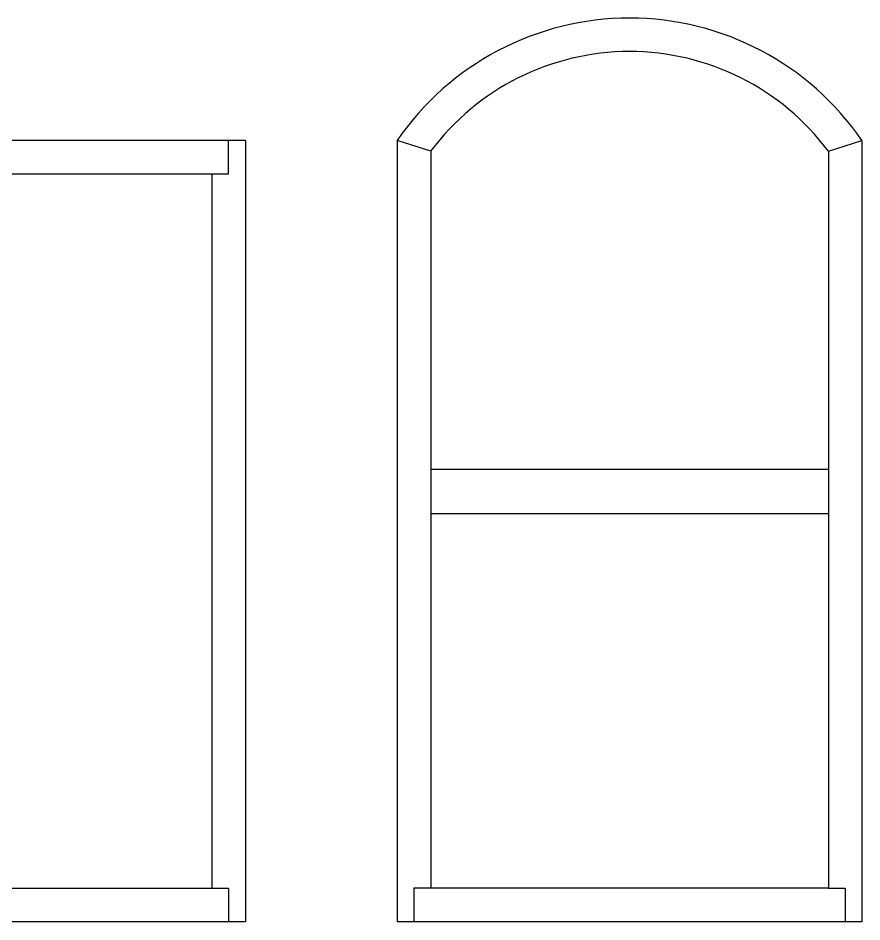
# Model space of a CAD drawing. Extents: x -23 to 190, y -172 to 85.
# Drawn here: x 45.28 to 91.22, y -46.68 to 2.54 of the extents above; entities that cross this region are included whole.
import ezdxf

# ---------------------------------------------------------------- set-up
doc = ezdxf.new("R2010")
doc.units = 0
doc.header["$MEASUREMENT"] = 0
doc.layers.add('ELEV_FRAME', color=1, linetype='CONTINUOUS')

msp = doc.modelspace()

# ---------------------------------------------------------------- linework, layer by layer
at = {"layer": 'ELEV_FRAME'}
for p, q in [((57.656, -4.136), (7.062, -4.136)), ((56.744, -5.959), (56.744, -4.136)), ((57.656, -4.136), (57.656, -46.682)), ((65.92, -4.124), (65.92, -46.67)), ((67.743, -4.709), (65.92, -4.124)), ((89.394, -4.709), (91.216, -4.124)), ((91.216, -4.124), (91.216, -46.67)), ((91.216, -4.124), (91.216, -46.67)), ((67.743, -4.709), (67.743, -44.848)), ((89.394, -4.709), (89.394, -44.848)), ((56.744, -5.959), (7.973, -5.959)), ((55.833, -5.959), (55.833, -44.86)), ((67.743, -22.023), (89.394, -22.023)), ((67.743, -24.45), (89.394, -24.45)), ((56.744, -44.86), (7.973, -44.86)), ((56.744, -44.86), (56.744, -46.682)), ((67.743, -44.848), (66.831, -44.848)), ((66.831, -44.848), (66.831, -46.67)), ((89.394, -44.848), (67.743, -44.848)), ((89.394, -44.848), (90.305, -44.848)), ((90.305, -44.848), (90.305, -46.67)), ((57.656, -46.682), (7.062, -46.682)), ((91.216, -46.67), (65.92, -46.67))]:
    msp.add_line(p, q, dxfattribs=at)
for radius, start, end in [(15.34, 34.4557, 145.5443), (13.517, 36.7835, 143.2165)]:
    msp.add_arc((78.568, -12.803), radius, start, end, dxfattribs=at)

doc.saveas('drawing.dxf')
